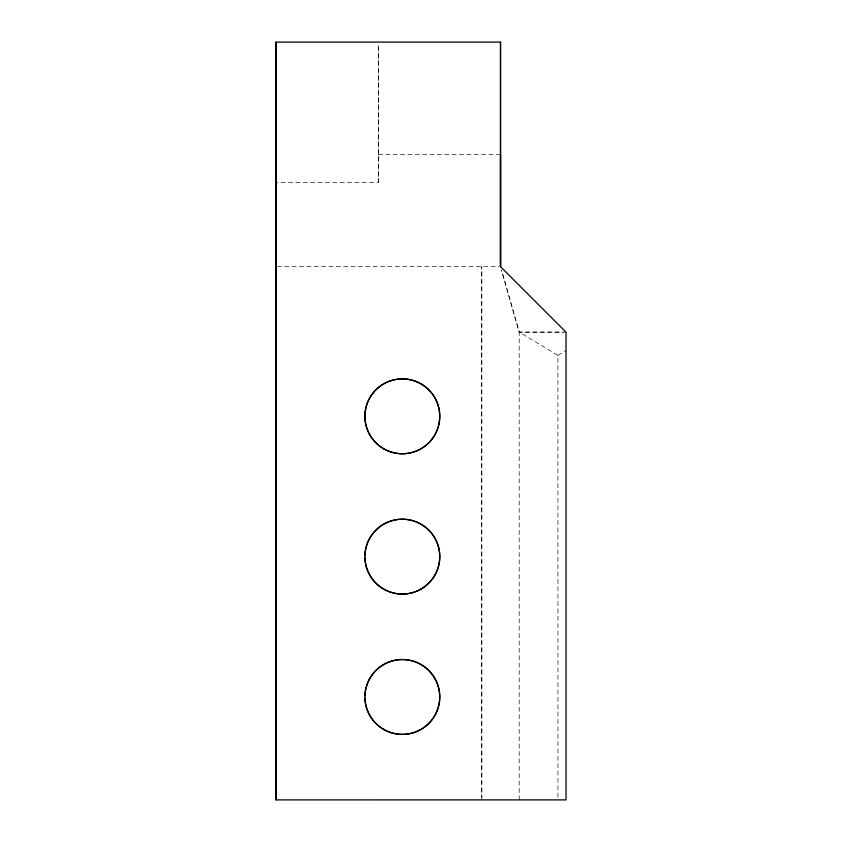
<?xml version="1.0" encoding="UTF-8"?>
<svg xmlns="http://www.w3.org/2000/svg" width="842" height="842" viewBox="0 0 842 842"><rect width="100%" height="100%" fill="white"/><g stroke="black" fill="none" stroke-linecap="round" stroke-linejoin="round"><path stroke-width="0.63" stroke-dasharray="4.21 3.16" d="M378.342 182.44L378.342 44.721L378.342 182.451L275.987 182.44M481.782 799.868L481.782 266.63L481.824 797.269M519.198 799.868L519.198 332.106L501.569 270.408M557.951 797.269L557.909 355.335L519.198 332.106L563.382 332.106M557.909 355.335L566.024 350.493M378.342 154.391L499.211 154.391M277.292 266.63L499.274 266.651M566.024 332.148L519.251 332.148L501.611 270.429"/><path stroke-width="1.26" d="M500.485 42.1L500.495 266.63L566.024 332.148L566.024 799.9L275.976 799.889L275.997 42.111L500.537 42.121L500.537 266.651M276.008 799.879L276.018 42.111M500.527 266.651L500.527 154.381M364.849 555.425A37.416 37.416 0 0 1 421.305 524.44A37.416 37.416 0 0 1 421.305 588.853A37.416 37.416 0 0 1 364.849 557.857M364.849 695.755A37.416 37.416 0 0 1 421.305 664.77A37.416 37.416 0 0 1 421.305 729.172A37.416 37.416 0 0 1 364.849 698.186M383.71 729.372A37.416 37.416 0 0 0 439.84 696.966A37.416 37.416 0 0 0 383.71 664.559A37.416 37.416 0 0 0 383.71 729.372M383.71 589.042A37.416 37.416 0 0 0 439.84 556.636A37.416 37.416 0 0 0 383.71 524.229A37.416 37.416 0 0 0 383.71 589.042M383.71 448.723A37.416 37.416 0 0 0 439.84 416.316A37.416 37.416 0 0 0 383.71 383.91A37.416 37.416 0 0 0 383.71 448.723M383.542 448.723A37.416 37.416 0 0 0 439.671 416.316A37.416 37.416 0 0 0 383.542 383.91A37.416 37.416 0 0 0 383.542 448.723"/></g></svg>
